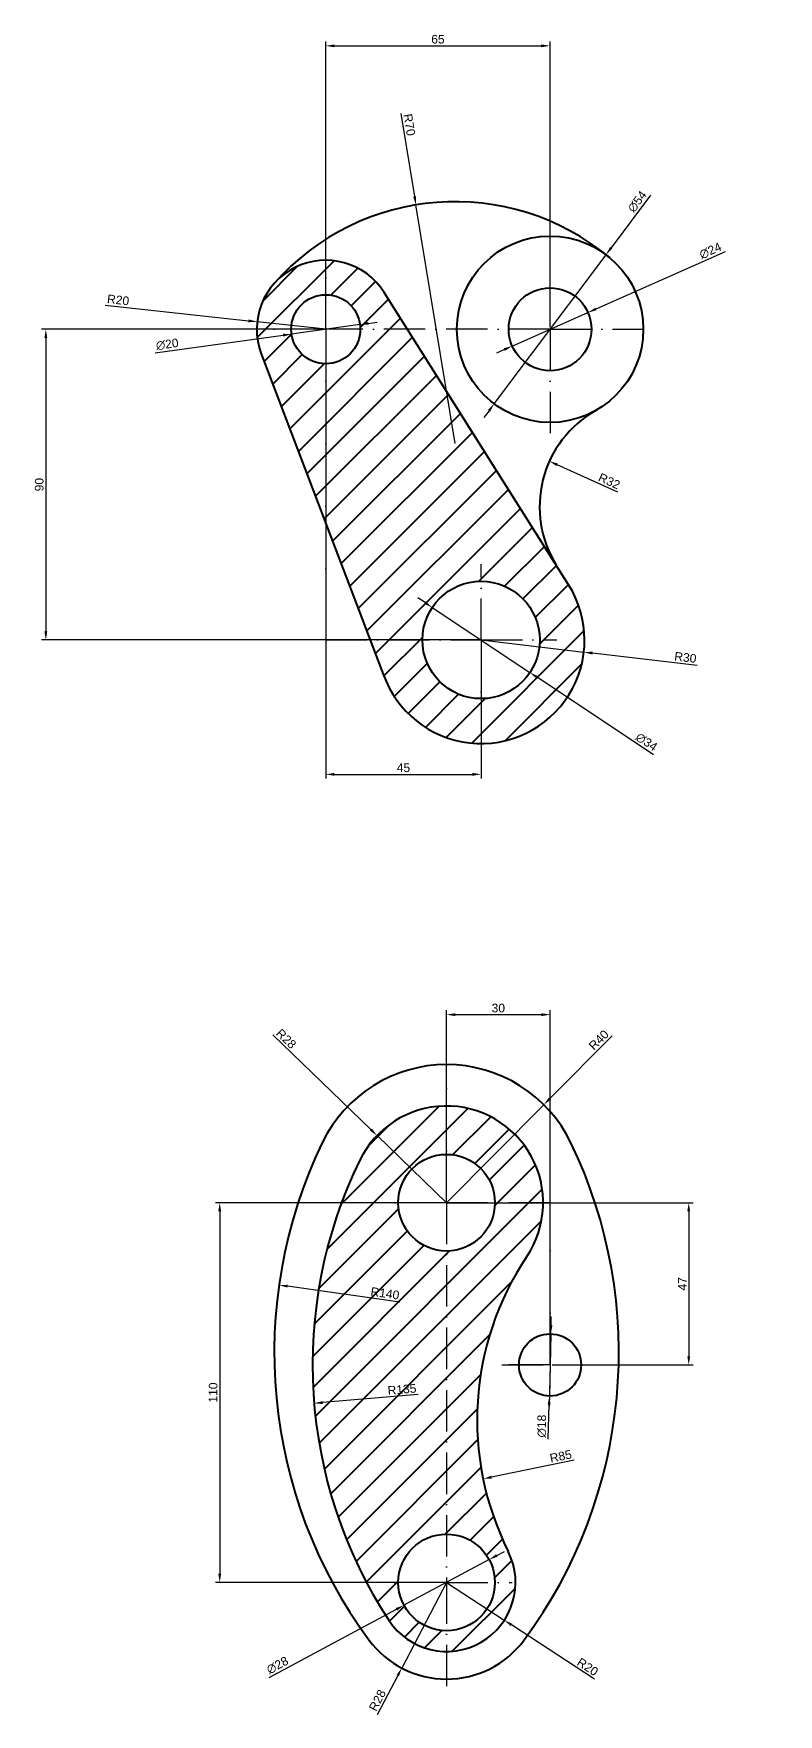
# Model space of a CAD drawing. Header units: millimetres. Extents: x 1243 to 2270, y 175 to 674.
# Drawn here: x 1750.5 to 1966.3, y 181.5 to 668.3 of the extents above; entities that cross this region are included whole.
import ezdxf

# ---------------------------------------------------------------- set-up
doc = ezdxf.new("R2010")
doc.units = ezdxf.units.MM
doc.linetypes.add('ACAD_ISO10W100', pattern=[18, 12, -3, 0, -3])
for name, color, linetype, lineweight in [('BASE', 7, 'Continuous', 40), ('CENTER', 50, 'ACAD_ISO10W100', 25), ('DIM', 70, 'Continuous', 20)]:
    doc.layers.add(name, color=color, linetype=linetype, lineweight=lineweight)
doc.styles.get("Standard").update_dxf_attribs({"font": 'arial.ttf'})
doc.dimstyles.new('ISO-25', dxfattribs={"dimtxt": 2.5, "dimasz": 2.5, "dimexe": 1.25, "dimexo": 0.625, "dimtad": 1, "dimtxsty": 'Standard', "dimcen": 2.5, "dimadec": 0, "dimazin": 0, "dimtfac": 1, "dimtmove": 0, "dimatfit": 3, "dimfxl": 1, "dimarcsym": 0})

# ---------------------------------------------------------------- blocks, each defined once
blk = doc.blocks.new('*D32')
at = {"layer": 'Defpoints', "color": 0, "transparency": 16777216}
for p in [(1861.29, 618.69), (1872.66, 549.62)]:
    blk.add_point(p, dxfattribs=at)
at = {"layer": 'DIM', "color": 0, "lineweight": -2, "transparency": 16777216}
for p, q in [((1856.93, 645.18), (1860.89, 621.15)), ((1872.66, 549.62), (1861.29, 618.69))]:
    blk.add_line(p, q, dxfattribs=at)
at = {"layer": 'DIM', "color": 0, "transparency": 16777216}
blk.add_solid([(1861.3, 621.22), (1860.48, 621.09), (1861.29, 618.69)], dxfattribs=at)
at = {"layer": 'DIM', "color": 0, "transparency": 16777216, "insert": (1859.39, 641.93), "char_height": 2.5, "attachment_point": 5, "rotation": 279.3496}
blk.add_mtext('R70', dxfattribs=at)
blk = doc.blocks.new('*D33')
at = {"layer": 'Defpoints', "color": 0, "transparency": 16777216}
for p in [(1916.36, 604.28), (1883.96, 561.08)]:
    blk.add_point(p, dxfattribs=at)
at = {"layer": 'DIM', "color": 0, "lineweight": -2, "transparency": 16777216}
for p, q in [((1929.27, 621.5), (1917.86, 606.28)), ((1883.96, 561.08), (1916.36, 604.28)), ((1882.46, 559.08), (1880.96, 557.08))]:
    blk.add_line(p, q, dxfattribs=at)
at = {"layer": 'DIM', "color": 0, "transparency": 16777216}
for points in [[(1917.52, 606.53), (1918.19, 606.03), (1916.36, 604.28)], [(1882.12, 559.33), (1882.79, 558.83), (1883.96, 561.08)]]:
    blk.add_solid(points, dxfattribs=at)
at = {"layer": 'DIM', "color": 0, "transparency": 16777216, "insert": (1925.43, 619.67), "char_height": 2.5, "attachment_point": 5, "rotation": 53.1324}
blk.add_mtext('∅54', dxfattribs=at)
blk = doc.blocks.new('*D34')
at = {"layer": 'Defpoints', "color": 0, "transparency": 16777216}
for p in [(1911.13, 587.54), (1889.18, 577.82)]:
    blk.add_point(p, dxfattribs=at)
at = {"layer": 'DIM', "color": 0, "lineweight": -2, "transparency": 16777216}
for p, q in [((1950.86, 605.14), (1913.41, 588.55)), ((1889.18, 577.82), (1911.13, 587.54)), ((1886.9, 576.81), (1884.61, 575.8))]:
    blk.add_line(p, q, dxfattribs=at)
at = {"layer": 'DIM', "color": 0, "transparency": 16777216}
for points in [[(1913.25, 588.93), (1913.58, 588.17), (1911.13, 587.54)], [(1886.73, 577.19), (1887.07, 576.43), (1889.18, 577.82)]]:
    blk.add_solid(points, dxfattribs=at)
at = {"layer": 'DIM', "color": 0, "transparency": 16777216, "insert": (1946.62, 605.42), "char_height": 2.5, "attachment_point": 5, "rotation": 23.8903}
blk.add_mtext('∅24', dxfattribs=at)
blk = doc.blocks.new('*D35')
at = {"layer": 'Defpoints', "color": 0, "transparency": 16777216}
for p in [(1899.95, 544.45), (1929.11, 531.28)]:
    blk.add_point(p, dxfattribs=at)
at = {"layer": 'DIM', "color": 0, "lineweight": -2, "transparency": 16777216}
blk.add_line((1919.81, 535.48), (1902.23, 543.42), dxfattribs=at)
at = {"layer": 'DIM', "color": 0, "transparency": 16777216}
blk.add_solid([(1902.4, 543.8), (1902.06, 543.04), (1899.95, 544.45)], dxfattribs=at)
at = {"layer": 'DIM', "color": 0, "transparency": 16777216, "insert": (1917.31, 538.69), "char_height": 2.5, "attachment_point": 5, "rotation": 335.6948}
blk.add_mtext('R32', dxfattribs=at)
blk = doc.blocks.new('*D36')
at = {"layer": 'Defpoints', "color": 0, "transparency": 16777216}
for p in [(1880.16, 492.68), (1909.95, 489.17)]:
    blk.add_point(p, dxfattribs=at)
at = {"layer": 'DIM', "color": 0, "lineweight": -2, "transparency": 16777216}
for p, q in [((1880.16, 492.68), (1909.95, 489.17)), ((1942.73, 485.3), (1912.43, 488.88))]:
    blk.add_line(p, q, dxfattribs=at)
at = {"layer": 'DIM', "color": 0, "transparency": 16777216}
blk.add_solid([(1912.48, 489.29), (1912.38, 488.46), (1909.95, 489.17)], dxfattribs=at)
at = {"layer": 'DIM', "color": 0, "transparency": 16777216, "insert": (1939.37, 487.62), "char_height": 2.5, "attachment_point": 5, "rotation": 353.2755}
blk.add_mtext('R30', dxfattribs=at)
blk = doc.blocks.new('*D37')
at = {"layer": 'Defpoints', "color": 0, "transparency": 16777216}
for p in [(1866.01, 502.1), (1894.31, 483.26)]:
    blk.add_point(p, dxfattribs=at)
at = {"layer": 'DIM', "color": 0, "lineweight": -2, "transparency": 16777216}
for p, q in [((1863.93, 503.49), (1861.84, 504.87)), ((1866.01, 502.1), (1894.31, 483.26)), ((1930.15, 459.4), (1896.39, 481.87))]:
    blk.add_line(p, q, dxfattribs=at)
at = {"layer": 'DIM', "color": 0, "transparency": 16777216}
for points in [[(1864.16, 503.83), (1863.69, 503.14), (1866.01, 502.1)], [(1896.62, 482.22), (1896.16, 481.53), (1894.31, 483.26)]]:
    blk.add_solid(points, dxfattribs=at)
at = {"layer": 'DIM', "color": 0, "transparency": 16777216, "insert": (1928.1, 463.13), "char_height": 2.5, "attachment_point": 5, "rotation": 326.3452}
blk.add_mtext('∅34', dxfattribs=at)
blk = doc.blocks.new('*D38')
at = {"layer": 'Defpoints', "color": 0, "transparency": 16777216}
for p in [(1815.28, 584.86), (1835.16, 582.68)]:
    blk.add_point(p, dxfattribs=at)
at = {"layer": 'DIM', "color": 0, "lineweight": -2, "transparency": 16777216}
for p, q in [((1771.2, 589.68), (1812.79, 585.13)), ((1835.16, 582.68), (1815.28, 584.86))]:
    blk.add_line(p, q, dxfattribs=at)
at = {"layer": 'DIM', "color": 0, "transparency": 16777216}
blk.add_solid([(1812.84, 585.54), (1812.75, 584.72), (1815.28, 584.86)], dxfattribs=at)
at = {"layer": 'DIM', "color": 0, "transparency": 16777216, "insert": (1774.99, 591.18), "char_height": 2.5, "attachment_point": 5, "rotation": 353.7515}
blk.add_mtext('R20', dxfattribs=at)
blk = doc.blocks.new('*D39')
at = {"layer": 'Defpoints', "color": 0, "transparency": 16777216}
for p in [(1825.25, 581.31), (1845.06, 584.05)]:
    blk.add_point(p, dxfattribs=at)
at = {"layer": 'DIM', "color": 0, "lineweight": -2, "transparency": 16777216}
for p, q in [((1847.54, 584.4), (1850.01, 584.74)), ((1785.74, 575.84), (1822.77, 580.97)), ((1845.06, 584.05), (1825.25, 581.31))]:
    blk.add_line(p, q, dxfattribs=at)
at = {"layer": 'DIM', "color": 0, "transparency": 16777216}
for points in [[(1847.48, 584.81), (1847.6, 583.98), (1845.06, 584.05)], [(1822.72, 581.38), (1822.83, 580.55), (1825.25, 581.31)]]:
    blk.add_solid(points, dxfattribs=at)
at = {"layer": 'DIM', "color": 0, "transparency": 16777216, "insert": (1789.21, 578.31), "char_height": 2.5, "attachment_point": 5, "rotation": 7.885}
blk.add_mtext('∅20', dxfattribs=at)
blk = doc.blocks.new('*D40')
at = {"layer": 'Defpoints', "color": 0, "transparency": 16777216}
for p in [(1835.16, 582.68), (1880.16, 492.68), (1880.16, 453.76)]:
    blk.add_point(p, dxfattribs=at)
at = {"layer": 'DIM', "color": 0, "lineweight": -2, "transparency": 16777216}
for p, q in [((1835.16, 582.06), (1835.16, 452.51)), ((1880.16, 492.06), (1880.16, 452.51)), ((1837.66, 453.76), (1877.66, 453.76))]:
    blk.add_line(p, q, dxfattribs=at)
at = {"layer": 'DIM', "color": 0, "transparency": 16777216}
for points in [[(1837.66, 454.17), (1837.66, 453.34), (1835.16, 453.76)], [(1877.66, 454.17), (1877.66, 453.34), (1880.16, 453.76)]]:
    blk.add_solid(points, dxfattribs=at)
at = {"layer": 'DIM', "color": 0, "transparency": 16777216, "insert": (1857.66, 455.65), "char_height": 2.5, "attachment_point": 5}
blk.add_mtext('45', dxfattribs=at)
blk = doc.blocks.new('*D41')
at = {"layer": 'Defpoints', "color": 0, "transparency": 16777216}
for p in [(1835.16, 582.68), (1754.03, 492.68), (1880.16, 492.68)]:
    blk.add_point(p, dxfattribs=at)
at = {"layer": 'DIM', "color": 0, "lineweight": -2, "transparency": 16777216}
for p, q in [((1834.53, 582.68), (1752.78, 582.68)), ((1754.03, 580.18), (1754.03, 495.18)), ((1879.53, 492.68), (1752.78, 492.68))]:
    blk.add_line(p, q, dxfattribs=at)
at = {"layer": 'DIM', "color": 0, "transparency": 16777216}
for points in [[(1753.62, 580.18), (1754.45, 580.18), (1754.03, 582.68)], [(1753.62, 495.18), (1754.45, 495.18), (1754.03, 492.68)]]:
    blk.add_solid(points, dxfattribs=at)
at = {"layer": 'DIM', "color": 0, "transparency": 16777216, "insert": (1752.13, 537.68), "char_height": 2.5, "attachment_point": 5, "rotation": 90}
blk.add_mtext('90', dxfattribs=at)
blk = doc.blocks.new('*D42')
at = {"layer": 'Defpoints', "color": 0, "transparency": 16777216}
for p in [(1900.16, 664.79), (1835.16, 582.68), (1900.16, 582.68)]:
    blk.add_point(p, dxfattribs=at)
at = {"layer": 'DIM', "color": 0, "lineweight": -2, "transparency": 16777216}
for p, q in [((1835.16, 583.31), (1835.16, 666.04)), ((1837.66, 664.79), (1897.66, 664.79)), ((1900.16, 583.31), (1900.16, 666.04))]:
    blk.add_line(p, q, dxfattribs=at)
at = {"layer": 'DIM', "color": 0, "transparency": 16777216}
for points in [[(1837.66, 665.2), (1837.66, 664.37), (1835.16, 664.79)], [(1897.66, 665.2), (1897.66, 664.37), (1900.16, 664.79)]]:
    blk.add_solid(points, dxfattribs=at)
at = {"layer": 'DIM', "color": 0, "transparency": 16777216, "insert": (1867.66, 666.69), "char_height": 2.5, "attachment_point": 5}
blk.add_mtext('65', dxfattribs=at)
blk = doc.blocks.new('*D53')
at = {"layer": 'Defpoints', "color": 0, "transparency": 16777216}
for p in [(1898.34, 358.07), (1870.16, 329.68)]:
    blk.add_point(p, dxfattribs=at)
at = {"layer": 'DIM', "color": 0, "lineweight": -2, "transparency": 16777216}
for p, q in [((1918.16, 378.03), (1900.1, 359.84)), ((1870.16, 329.68), (1898.34, 358.07))]:
    blk.add_line(p, q, dxfattribs=at)
at = {"layer": 'DIM', "color": 0, "transparency": 16777216}
blk.add_solid([(1899.81, 360.13), (1900.4, 359.55), (1898.34, 358.07)], dxfattribs=at)
at = {"layer": 'DIM', "color": 0, "transparency": 16777216, "insert": (1914.27, 376.81), "char_height": 2.5, "attachment_point": 5, "rotation": 45.2023}
blk.add_mtext('R40', dxfattribs=at)
blk = doc.blocks.new('*D54')
at = {"layer": 'Defpoints', "color": 0, "transparency": 16777216}
for p in [(1850.01, 349.12), (1870.16, 329.68)]:
    blk.add_point(p, dxfattribs=at)
at = {"layer": 'DIM', "color": 0, "lineweight": -2, "transparency": 16777216}
for p, q in [((1819.77, 378.29), (1848.21, 350.86)), ((1870.16, 329.68), (1850.01, 349.12))]:
    blk.add_line(p, q, dxfattribs=at)
at = {"layer": 'DIM', "color": 0, "transparency": 16777216}
blk.add_solid([(1848.5, 351.16), (1847.92, 350.56), (1850.01, 349.12)], dxfattribs=at)
at = {"layer": 'DIM', "color": 0, "transparency": 16777216, "insert": (1823.69, 377.15), "char_height": 2.5, "attachment_point": 5, "rotation": 316.0268}
blk.add_mtext('R28', dxfattribs=at)
blk = doc.blocks.new('*D55')
at = {"layer": 'Defpoints', "color": 0, "transparency": 16777216}
for p in [(1821.61, 305.83), (1960.23, 286.24)]:
    blk.add_point(p, dxfattribs=at)
at = {"layer": 'DIM', "color": 0, "lineweight": -2, "transparency": 16777216}
blk.add_line((1856.59, 300.89), (1824.08, 305.48), dxfattribs=at)
at = {"layer": 'DIM', "color": 0, "transparency": 16777216}
blk.add_solid([(1824.14, 305.89), (1824.02, 305.07), (1821.61, 305.83)], dxfattribs=at)
at = {"layer": 'DIM', "color": 0, "transparency": 16777216, "insert": (1852.32, 303.41), "char_height": 2.5, "attachment_point": 5, "rotation": 351.9578}
blk.add_mtext('R140', dxfattribs=at)
blk = doc.blocks.new('*D56')
at = {"layer": 'Defpoints', "color": 0, "transparency": 16777216}
for p in [(1966.32, 282.75), (1831.78, 271.56)]:
    blk.add_point(p, dxfattribs=at)
at = {"layer": 'DIM', "color": 0, "lineweight": -2, "transparency": 16777216}
blk.add_line((1861.97, 274.07), (1834.27, 271.77), dxfattribs=at)
at = {"layer": 'DIM', "color": 0, "transparency": 16777216}
blk.add_solid([(1834.24, 272.18), (1834.31, 271.35), (1831.78, 271.56)], dxfattribs=at)
at = {"layer": 'DIM', "color": 0, "transparency": 16777216, "insert": (1857.24, 275.59), "char_height": 2.5, "attachment_point": 5, "rotation": 4.7557}
blk.add_mtext('R135', dxfattribs=at)
blk = doc.blocks.new('*D57')
at = {"layer": 'Defpoints', "color": 0, "transparency": 16777216}
for p in [(1900.37, 291.68), (1899.94, 273.68)]:
    blk.add_point(p, dxfattribs=at)
at = {"layer": 'DIM', "color": 0, "lineweight": -2, "transparency": 16777216}
for p, q in [((1900.43, 294.18), (1900.5, 296.68)), ((1900.37, 291.68), (1899.94, 273.68)), ((1899.64, 261.13), (1899.88, 271.18))]:
    blk.add_line(p, q, dxfattribs=at)
at = {"layer": 'DIM', "color": 0, "transparency": 16777216}
for points in [[(1900.02, 294.19), (1900.85, 294.17), (1900.37, 291.68)], [(1899.46, 271.19), (1900.3, 271.17), (1899.94, 273.68)]]:
    blk.add_solid(points, dxfattribs=at)
at = {"layer": 'DIM', "color": 0, "transparency": 16777216, "insert": (1897.76, 264.96), "char_height": 2.5, "attachment_point": 5, "rotation": 88.6147}
blk.add_mtext('∅18', dxfattribs=at)
blk = doc.blocks.new('*D58')
at = {"layer": 'Defpoints', "color": 0, "transparency": 16777216}
for p in [(1964.01, 266.75), (1880.75, 249.67)]:
    blk.add_point(p, dxfattribs=at)
at = {"layer": 'DIM', "color": 0, "lineweight": -2, "transparency": 16777216}
blk.add_line((1907.18, 255.1), (1883.2, 250.18), dxfattribs=at)
at = {"layer": 'DIM', "color": 0, "transparency": 16777216}
blk.add_solid([(1883.11, 250.58), (1883.28, 249.77), (1880.75, 249.67)], dxfattribs=at)
at = {"layer": 'DIM', "color": 0, "transparency": 16777216, "insert": (1903.25, 256.23), "char_height": 2.5, "attachment_point": 5, "rotation": 11.5919}
blk.add_mtext('R85', dxfattribs=at)
blk = doc.blocks.new('*D59')
at = {"layer": 'Defpoints', "color": 0, "transparency": 16777216}
for p in [(1882.5, 226.29), (1857.82, 213.07)]:
    blk.add_point(p, dxfattribs=at)
at = {"layer": 'DIM', "color": 0, "lineweight": -2, "transparency": 16777216}
for p, q in [((1882.5, 226.29), (1857.82, 213.07)), ((1884.7, 227.47), (1886.9, 228.65)), ((1818.77, 192.15), (1855.61, 211.89))]:
    blk.add_line(p, q, dxfattribs=at)
at = {"layer": 'DIM', "color": 0, "transparency": 16777216}
for points in [[(1884.5, 227.84), (1884.9, 227.11), (1882.5, 226.29)], [(1855.42, 212.26), (1855.81, 211.52), (1857.82, 213.07)]]:
    blk.add_solid(points, dxfattribs=at)
at = {"layer": 'DIM', "color": 0, "transparency": 16777216, "insert": (1821.17, 195.67), "char_height": 2.5, "attachment_point": 5, "rotation": 28.1835}
blk.add_mtext('∅28', dxfattribs=at)
blk = doc.blocks.new('*D60')
at = {"layer": 'Defpoints', "color": 0, "transparency": 16777216}
for p in [(1870.16, 219.68), (1886.89, 208.73)]:
    blk.add_point(p, dxfattribs=at)
at = {"layer": 'DIM', "color": 0, "lineweight": -2, "transparency": 16777216}
for p, q in [((1870.16, 219.68), (1886.89, 208.73)), ((1913.02, 191.65), (1888.99, 207.37))]:
    blk.add_line(p, q, dxfattribs=at)
at = {"layer": 'DIM', "color": 0, "transparency": 16777216}
blk.add_solid([(1889.21, 207.71), (1888.76, 207.02), (1886.89, 208.73)], dxfattribs=at)
at = {"layer": 'DIM', "color": 0, "transparency": 16777216, "insert": (1911.04, 195.21), "char_height": 2.5, "attachment_point": 5, "rotation": 326.8126}
blk.add_mtext('R20', dxfattribs=at)
blk = doc.blocks.new('*D61')
at = {"layer": 'Defpoints', "color": 0, "transparency": 16777216}
for p in [(1870.16, 219.68), (1857.17, 194.88)]:
    blk.add_point(p, dxfattribs=at)
at = {"layer": 'DIM', "color": 0, "lineweight": -2, "transparency": 16777216}
for p, q in [((1870.16, 219.68), (1857.17, 194.88)), ((1850.13, 181.45), (1856.01, 192.66))]:
    blk.add_line(p, q, dxfattribs=at)
at = {"layer": 'DIM', "color": 0, "transparency": 16777216}
blk.add_solid([(1855.64, 192.86), (1856.37, 192.47), (1857.17, 194.88)], dxfattribs=at)
at = {"layer": 'DIM', "color": 0, "transparency": 16777216, "insert": (1850.13, 185.54), "char_height": 2.5, "attachment_point": 5, "rotation": 62.3556}
blk.add_mtext('R28', dxfattribs=at)
blk = doc.blocks.new('*D62')
at = {"layer": 'Defpoints', "color": 0, "transparency": 16777216}
for p in [(1870.16, 329.68), (1804.42, 219.68), (1870.16, 219.68)]:
    blk.add_point(p, dxfattribs=at)
at = {"layer": 'DIM', "color": 0, "lineweight": -2, "transparency": 16777216}
for p, q in [((1869.53, 329.68), (1803.17, 329.68)), ((1804.42, 327.18), (1804.42, 222.18)), ((1869.53, 219.68), (1803.17, 219.68))]:
    blk.add_line(p, q, dxfattribs=at)
at = {"layer": 'DIM', "color": 0, "transparency": 16777216}
for points in [[(1804.01, 327.18), (1804.84, 327.18), (1804.42, 329.68)], [(1804.01, 222.18), (1804.84, 222.18), (1804.42, 219.68)]]:
    blk.add_solid(points, dxfattribs=at)
at = {"layer": 'DIM', "color": 0, "transparency": 16777216, "insert": (1802.52, 274.68), "char_height": 2.5, "attachment_point": 5, "rotation": 90}
blk.add_mtext('110', dxfattribs=at)
blk = doc.blocks.new('*D63')
at = {"layer": 'Defpoints', "color": 0, "transparency": 16777216}
for p in [(1870.16, 329.68), (1900.16, 282.68), (1940.34, 282.68)]:
    blk.add_point(p, dxfattribs=at)
at = {"layer": 'DIM', "color": 0, "lineweight": -2, "transparency": 16777216}
for p, q in [((1870.78, 329.68), (1941.59, 329.68)), ((1940.34, 327.18), (1940.34, 285.18)), ((1900.78, 282.68), (1941.59, 282.68))]:
    blk.add_line(p, q, dxfattribs=at)
at = {"layer": 'DIM', "color": 0, "transparency": 16777216}
for points in [[(1939.92, 327.18), (1940.75, 327.18), (1940.34, 329.68)], [(1939.92, 285.18), (1940.75, 285.18), (1940.34, 282.68)]]:
    blk.add_solid(points, dxfattribs=at)
at = {"layer": 'DIM', "color": 0, "transparency": 16777216, "insert": (1938.46, 306.18), "char_height": 2.5, "attachment_point": 5, "rotation": 90}
blk.add_mtext('47', dxfattribs=at)
blk = doc.blocks.new('*D64')
at = {"layer": 'Defpoints', "color": 0, "transparency": 16777216}
for p in [(1900.16, 384.15), (1870.16, 329.68), (1900.16, 282.68)]:
    blk.add_point(p, dxfattribs=at)
at = {"layer": 'DIM', "color": 0, "lineweight": -2, "transparency": 16777216}
for p, q in [((1870.16, 330.31), (1870.16, 385.4)), ((1900.16, 283.31), (1900.16, 385.4)), ((1872.66, 384.15), (1897.66, 384.15))]:
    blk.add_line(p, q, dxfattribs=at)
at = {"layer": 'DIM', "color": 0, "transparency": 16777216}
for points in [[(1872.66, 384.56), (1872.66, 383.73), (1870.16, 384.15)], [(1897.66, 384.56), (1897.66, 383.73), (1900.16, 384.15)]]:
    blk.add_solid(points, dxfattribs=at)
at = {"layer": 'DIM', "color": 0, "transparency": 16777216, "insert": (1885.16, 386.05), "char_height": 2.5, "attachment_point": 5}
blk.add_mtext('30', dxfattribs=at)

msp = doc.modelspace()

# ---------------------------------------------------------------- hatches: boundary and pattern name
at = {"layer": 'BASE'}
h = msp.add_hatch(dxfattribs=at)
h.set_pattern_fill('ANSI31', color=256, scale=2)
h.set_pattern_definition([(45, (-350.924, 183.157), (-4.490128, 4.490128), [])])
h.paths.add_polyline_path([(1851.82, 482.794, 0.0000537), (1851.835, 482.789, 1.1205589), (1905.523, 508.698), (1852.068, 593.359, 0.9050999), (1816.468, 575.559)])
h.paths.add_polyline_path([(1897.157, 492.681, -1), (1863.157, 492.681, -1)], flags=16)
h.paths.add_polyline_path([(1825.157, 582.681, -1), (1845.157, 582.681, -1)], flags=16)
h = msp.add_hatch(dxfattribs=at)
h.set_pattern_fill('ANSI31', color=256, scale=2)
h.set_pattern_definition([(45, (803.846, -473.0546), (-4.490128, 4.490128), [])])
h.paths.add_polyline_path([(1870.157, 315.681, -0.4142136), (1856.157, 329.681, -1), (1884.157, 329.681), (1898.157, 329.681, 0.7953444), (1844.993, 341.961, 0.2645576), (1853.433, 208.712, 0.9437875), (1888.034, 228.648, -0.2701747), (1893.413, 314.089, 0.1487382), (1898.157, 329.681), (1884.157, 329.681, -0.4142136), (1870.157, 315.681), (1870.157, 233.681, -0.4142136), (1884.157, 219.681, -1), (1856.157, 219.681, -0.4142136), (1870.157, 233.681)])

# ---------------------------------------------------------------- linework, layer by layer
msp.add_lwpolyline([(1851.82, 482.794, 0.0000537), (1851.835, 482.789, 1.1205589), (1905.523, 508.698), (1852.068, 593.359, 0.9050999), (1816.468, 575.559), (1852.123, 481.998)], format="xyb", dxfattribs=at)
for centre, radius in [((1900.157, 582.681), 27), ((1900.157, 582.681), 12), ((1835.157, 582.681), 10), ((1880.157, 492.681), 17), ((1870.157, 329.681), 14), ((1900.157, 282.681), 9), ((1870.157, 219.681), 14)]:
    msp.add_circle(centre, radius, dxfattribs=at)
for centre, radius, start, end in [((1872.664, 549.618), 70, 50.25619, 138.60371), ((1929.113, 531.276), 32, 119.39182, 212.26857), ((1870.157, 329.681), 40, 25.74481, 154.25519), ((1870.157, 329.681), 28, 326.1598, 153.98715), ((1960.23, 286.245), 140, 154.25519, 216.46404), ((1780.083, 286.245), 140, 323.53596, 25.74481), ((1966.317, 282.754), 135, 153.98715, 213.26132), ((1964.014, 266.754), 85, 146.1598, 206.63542), ((1870.157, 219.681), 20, 213.26132, 26.63542), ((1870.157, 219.681), 28, 216.46404, 323.53596)]:
    msp.add_arc(centre, radius, start, end, dxfattribs=at)
at = {"layer": 'CENTER'}
for p, q in [((1835.157, 582.681), (1835.157, 612.681)), ((1835.157, 582.681), (1810.157, 582.681)), ((1900.157, 582.681), (1927.157, 582.681)), ((1900.157, 582.681), (1900.157, 550.681)), ((1880.157, 492.681), (1880.157, 514.681)), ((1880.157, 492.681), (1902.157, 492.681)), ((1880.157, 492.681), (1880.157, 470.681)), ((1870.157, 329.681), (1870.157, 374.681)), ((1870.157, 329.681), (1851.157, 329.681)), ((1900.157, 329.681), (1870.157, 329.681)), ((1870.157, 329.681), (1870.157, 219.681)), ((1870.157, 329.681), (1889.157, 329.681)), ((1900.157, 282.681), (1900.157, 329.681)), ((1900.157, 282.681), (1900.495, 296.677)), ((1900.157, 282.681), (1886.157, 282.681)), ((1886.157, 282.681), (1914.157, 282.681)), ((1900.157, 282.681), (1899.818, 268.685)), ((1870.157, 219.681), (1851.157, 219.681)), ((1870.157, 219.681), (1870.157, 186.681)), ((1870.157, 219.681), (1889.157, 219.681))]:
    msp.add_line(p, q, dxfattribs=at)
msp.add_lwpolyline([(1900.157, 582.681), (1835.157, 582.681), (1835.157, 492.681), (1880.157, 492.681)], dxfattribs=at)

# ---------------------------------------------------------------- dimensions: what is measured, and where the dimension line sits
at = {"layer": 'DIM'}
for base, p1, p2, picture, middle in [((1900.157, 664.787), (1835.157, 582.681), (1900.157, 582.681), '*D42', (1867.657, 666.688)), ((1880.157, 453.756), (1835.157, 582.681), (1880.157, 492.681), '*D40', (1857.657, 455.652)), ((1900.157, 384.148), (1870.157, 329.681), (1900.157, 282.681), '*D64', (1885.157, 386.05))]:
    dim = msp.add_linear_dim(base=base, p1=p1, p2=p2, dimstyle='ISO-25', dxfattribs=at)
    dim.commit()
    dim.dimension.update_dxf_attribs({"geometry": picture, "text_midpoint": middle})
for center, mpoint, picture, middle in [((1872.664, 549.618), (1861.292, 618.688), '*D32', (1857.516, 641.625)), ((1835.157, 582.681), (1815.276, 584.858), '*D38', (1774.785, 589.291)), ((1929.113, 531.276), (1899.949, 544.447), '*D35', (1916.53, 536.958)), ((1880.157, 492.681), (1909.95, 489.168), '*D36', (1939.143, 485.726)), ((1870.157, 329.681), (1850.006, 349.122), '*D54', (1822.373, 375.783)), ((1870.157, 329.681), (1898.341, 358.065), '*D53', (1915.619, 375.466)), ((1960.23, 286.245), (1821.607, 305.831), '*D55', (1852.055, 301.529)), ((1966.317, 282.754), (1831.782, 271.562), '*D56', (1857.397, 273.693)), ((1964.014, 266.754), (1880.748, 249.674), '*D58', (1903.636, 254.369)), ((1870.157, 219.681), (1857.165, 194.878), '*D61', (1851.811, 184.656)), ((1870.157, 219.681), (1886.894, 208.734), '*D60', (1910, 193.621))]:
    dim = msp.add_radius_dim(center=center, mpoint=mpoint, dimstyle='ISO-25', dxfattribs=at)
    dim.commit()
    dim.dimension.update_dxf_attribs({"geometry": picture, "text_midpoint": middle, "dimtype": 164})
for p1, p2, picture, middle in [((1883.958, 561.081), (1916.356, 604.282), '*D33', (1927.01, 618.488)), ((1889.185, 577.821), (1911.129, 587.541), '*D34', (1947.416, 603.614)), ((1845.062, 584.053), (1825.251, 581.309), '*D39', (1789.478, 576.355)), ((1866.006, 502.102), (1894.307, 483.26), '*D37', (1927.01, 461.488)), ((1900.374, 291.679), (1899.939, 273.684), '*D57', (1899.727, 264.908)), ((1882.497, 226.293), (1857.817, 213.069), '*D59', (1822.097, 193.93))]:
    dim = msp.add_diameter_dim_2p(p1=p1, p2=p2, dimstyle='ISO-25', dxfattribs=at)
    dim.commit()
    dim.dimension.update_dxf_attribs({"geometry": picture, "text_midpoint": middle, "dimtype": 163})
for base, p1, p2, picture, middle in [((1754.032, 492.681), (1835.157, 582.681), (1880.157, 492.681), '*D41', (1752.131, 537.681)), ((1804.422, 219.681), (1870.157, 329.681), (1870.157, 219.681), '*D62', (1802.521, 274.681)), ((1940.338, 282.681), (1870.157, 329.681), (1900.157, 282.681), '*D63', (1938.463, 306.181))]:
    dim = msp.add_linear_dim(base=base, p1=p1, p2=p2, angle=90, dimstyle='ISO-25', dxfattribs=at)
    dim.commit()
    dim.dimension.update_dxf_attribs({"geometry": picture, "text_midpoint": middle})

doc.saveas('drawing.dxf')
